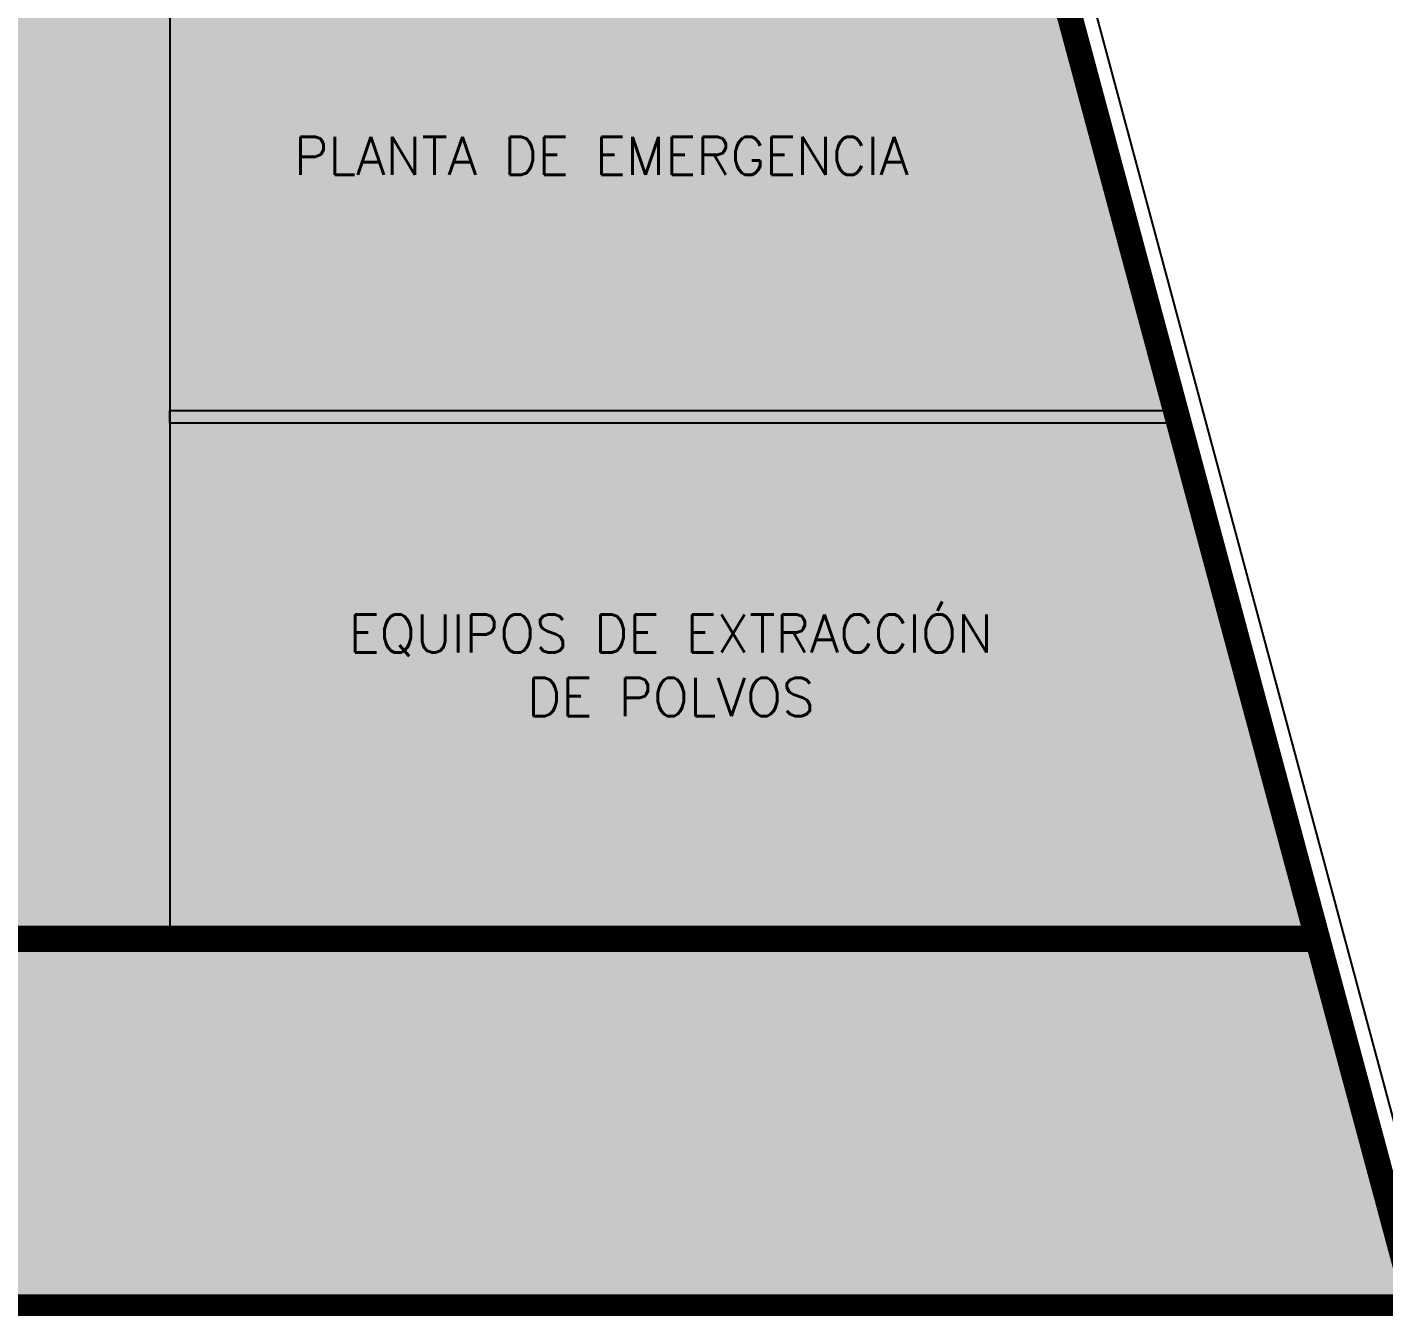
# Model space of a CAD drawing. Header units: millimetres. Extents: x 28 to 201, y 462 to 575.
# Drawn here: x 118.07 to 128.74, y 545.21 to 555.27 of the extents above; entities that cross this region are included whole.
import ezdxf

# ---------------------------------------------------------------- set-up
doc = ezdxf.new("R2010")
doc.units = ezdxf.units.MM
for name, color, linetype in [('1- 3', 3, 'Continuous'), ('1- muro de carga', 5, 'Continuous'), ('8 hatch 2', 104, 'Continuous'), ('8 hatch pasillo', 104, 'Continuous'), ('LINEA LIMITE DE ZONIFICACION', 2, 'Continuous')]:
    doc.layers.add(name, color=color, linetype=linetype)
doc.styles.add('TEXTOS', font='romans.shx')

# ---------------------------------------------------------------- blocks, each defined once
blk = doc.blocks.new('zonas hatch')
at = {"layer": '8 hatch 2', "ltscale": 2, "transparency": 33554483}
h = blk.add_hatch(color=6, dxfattribs=at)
h.dxf.hatch_style = 1
h.paths.add_polyline_path([(79.84, 79.605), (60.15, 79.605), (60.15, 62.261), (84.499, 62.261)])
at = {"layer": '8 hatch pasillo', "ltscale": 2, "transparency": 33554483}
h = blk.add_hatch(color=1, dxfattribs=at)
h.dxf.hatch_style = 1
h.paths.add_polyline_path([(85.276, 59.37), (84.499, 62.261), (60.15, 62.261), (60.15, 79.605), (60, 79.605), (60, 0), (87.526, 0), (86.698, 3.119), (86.698, 3.056), (63.15, 3.056), (63.15, 18), (86.492, 18), (86.32, 18.641), (88.676, 19.274), (88.242, 20.89), (86.729, 20.89), (62.274, 20.89), (62.451, 59.37)])
at = {"layer": '8 hatch 2', "ltscale": 2, "transparency": 33554687, "const_width": 0.2}
for points in [[(60, 79.605), (79.84, 79.605), (101.224, 0), (60, 0)], [(60.15, 62.261), (84.499, 62.261), (79.84, 79.605), (60.15, 79.605)], [(85.276, 59.37), (62.451, 59.37), (62.274, 20.89), (86.729, 20.89), (88.034, 20.89), (86.2, 27.719), (88.198, 28.256), (88.19, 29.718), (85.075, 41.313), (89.787, 42.578)]]:
    blk.add_lwpolyline(points, close=True, dxfattribs=at)

msp = doc.modelspace()

# ---------------------------------------------------------------- linework, layer by layer
at = {"layer": '1- 3'}
for p, q in [((119.196, 565.447), (119.196, 548.103)), ((103.871, 548.203), (128.193, 548.203)), ((128.22, 548.103), (103.871, 548.103))]:
    msp.add_line(p, q, dxfattribs=at)
msp.add_lwpolyline([(127.131, 552.159), (119.196, 552.159), (119.196, 552.259), (127.104, 552.259)], dxfattribs=at)
at = {"layer": '1- muro de carga', "lineweight": 25}
for points in [[(33.486, 565.645), (123.721, 565.645), (145.206, 485.645), (33.486, 485.645)], [(33.486, 565.447), (123.561, 565.447), (144.945, 485.842), (33.486, 485.842)]]:
    msp.add_lwpolyline(points, dxfattribs=at)

# ---------------------------------------------------------------- block references
at = {"color": 1}
msp.add_blockref('zonas hatch', (43.721, 485.842), dxfattribs=at)

# ---------------------------------------------------------------- texts
at = {"layer": 'LINEA LIMITE DE ZONIFICACION', "color": 2, "ltscale": 0.01, "char_height": 0.3, "width": 6.13797, "attachment_point": 5, "style": 'TEXTOS'}
for s, insert in [('PLANTA DE EMERGENCIA', (122.589, 554.262)), ('EQUIPOS DE EXTRACCIÓN DE POLVOS', (123.135, 550.257))]:
    msp.add_mtext(s, dxfattribs=dict(at, insert=insert))

doc.saveas('drawing.dxf')
